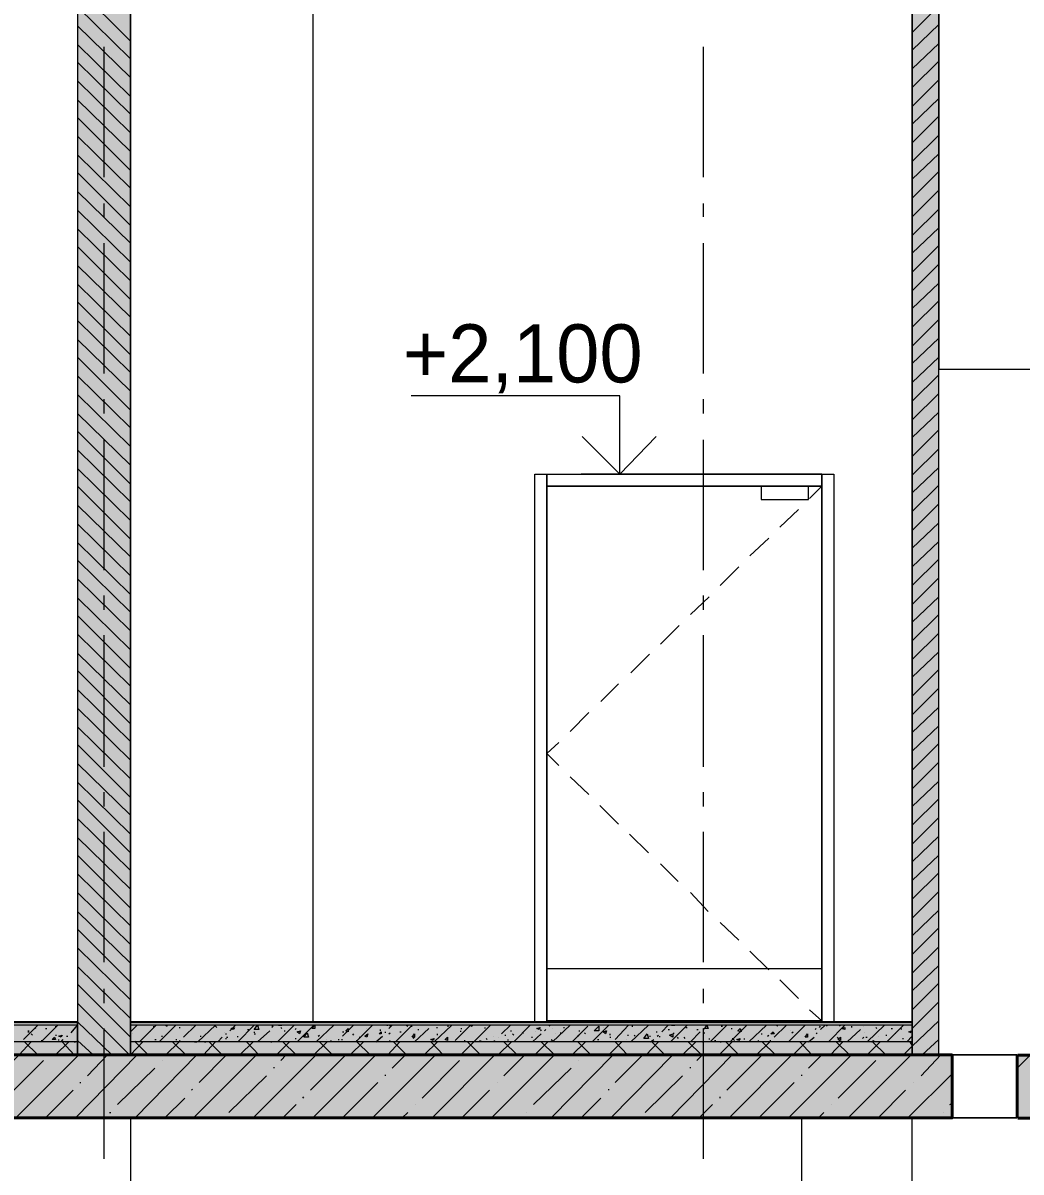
# Model space of a CAD drawing. Header units: millimetres. Extents: x -136833 to 49383, y -8033 to 344618.
# Drawn here: x -69108 to -65282, y 48078 to 52483 of the extents above; entities that cross this region are included whole.
import ezdxf

# ---------------------------------------------------------------- set-up
doc = ezdxf.new("R2010")
doc.units = ezdxf.units.MM
doc.layers.add('PDF _Геометрия', color=7, linetype='Continuous', true_color=0x1d1d1d)
doc.layers.add('PDF _Сплошная заливка', color=7, linetype='Continuous', true_color=0xffffff)
doc.layers.add('PDF _Текст', color=7, linetype='Continuous')

msp = doc.modelspace()

# ---------------------------------------------------------------- hatches: boundary and pattern name
at = {"layer": 'PDF _Сплошная заливка', "transparency": 33554559}
h = msp.add_hatch(color=256, dxfattribs=at)
h.paths.add_polyline_path([(-65546.2, 48285.5), (-65546.2, 48526.4), (-101294, 48526.4), (-101294, 48285.5)])
h.paths.add_polyline_path([(146.8, 48285.5), (146.8, 48526.4), (-22999.7, 48526.4), (-22999.7, 48285.5)])
h.paths.add_polyline_path([(-23351, 48285.5), (-23351, 48526.4), (-26352.2, 48526.4), (-26352.2, 48285.5)])
h.paths.add_polyline_path([(-26398.8, 48285.5), (-26398.8, 48526.4), (-44097.3, 48526.4), (-44097.3, 48285.5)])
h.paths.add_polyline_path([(-45350.3, 48285.5), (-45350.3, 48526.4), (-50899.8, 48526.4), (-50899.8, 48285.5)])
h.paths.add_polyline_path([(-50950.6, 48285.5), (-50950.6, 48526.4), (-65296.5, 48526.4), (-65296.5, 48285.5)])

# ---------------------------------------------------------------- linework, layer by layer
at = {"layer": 'PDF _Геометрия', "color": 7, "lineweight": 40}
for points in [[(-77396.4, 53355.7), (-51196.7, 53355.7), (-51196.7, 48525.6), (-65293.5, 48525.6)], [(-101044.8, 48285.5), (-65546.2, 48285.5), (-65546.2, 48526.8), (-77398.8, 48526.8)], [(-65296.5, 48526.8), (-65296.5, 48285.5)], [(-65293.5, 48284.3), (-51196.7, 48284.3), (-51196.7, 45155.9), (-77396.4, 45155.9)]]:
    msp.add_lwpolyline(points, dxfattribs=at)
at = {"layer": 'PDF _Геометрия', "color": 7, "lineweight": 9}
for points in [[(-68898.8, 53356.7), (-68898.8, 48526.8), (-68695.6, 48526.8), (-68695.6, 53356.7)], [(-65597, 48526.8), (-65597, 53356.7), (-65698.6, 53356.7), (-65698.6, 48526.8)], [(-65597, 51155.5), (-65199.1, 51155.5), (-65199.1, 53356.7), (-65597, 53356.7)], [(-65999.2, 50753.4), (-65999.2, 48653.8), (-67146.3, 48653.8), (-67146.3, 50753.4)], [(-67099.8, 50753.4), (-67099.8, 48653.8), (-67146.3, 48653.8), (-67146.3, 50753.4)], [(-67099.8, 48658), (-67099.8, 50706.8), (-66045.7, 50706.8), (-66045.7, 48658)], [(-66278.6, 50656), (-66096.5, 50656), (-66096.5, 50706.8), (-66278.6, 50706.8)], [(-77398.8, 48526.8), (-68898.8, 48526.8), (-68898.8, 48577.6), (-68898.8, 48641.1), (-68898.8, 48649.6), (-68898.8, 48653.8), (-77398.8, 48653.8), (-77398.8, 48649.6), (-77398.8, 48641.1), (-77398.8, 48577.6)], [(-68695.6, 48526.8), (-65698.6, 48526.8), (-65698.6, 48577.6), (-65698.6, 48641.1), (-65698.6, 48649.6), (-65698.6, 48653.8), (-68695.6, 48653.8), (-68695.6, 48649.6), (-68695.6, 48641.1), (-68695.6, 48577.6)], [(-68695.6, 45157.3), (-66121.9, 45157.3), (-66121.9, 48285.5), (-68695.6, 48285.5)], [(-65546.2, 48285.5), (-65296.5, 48285.5)]]:
    msp.add_lwpolyline(points, close=True, dxfattribs=at)
for points in [[(-68695.6, 53356.7), (-68695.6, 48653.8), (-68695.6, 53356.7), (-68098.8, 53356.7), (-67997.2, 53356.7)], [(-65698.6, 53356.7), (-65698.6, 48653.8), (-65698.6, 53356.7), (-67997.2, 53356.7), (-67997.2, 48653.8)], [(-68797.2, 51892.1), (-68797.2, 52391.6)], [(-66498.7, 51892.1), (-66498.7, 52391.6)], [(-68797.2, 51739.7), (-68797.2, 51790.5)], [(-66498.7, 51739.7), (-66498.7, 51790.5)], [(-68797.2, 51138.6), (-68797.2, 51638.1)], [(-66498.7, 51138.6), (-66498.7, 51638.1)], [(-65698.6, 51329.1), (-65698.6, 51578.8)], [(-66278.6, 50706.8), (-67099.8, 50706.8), (-67099.8, 50753.4), (-66045.7, 50753.4), (-66498.7, 50753.4), (-66820.4, 50753.4), (-66820.4, 51053.9), (-67620.4, 51053.9)], [(-68797.2, 50986.2), (-68797.2, 51041.2)], [(-66498.7, 50986.2), (-66498.7, 51041.2)], [(-68797.2, 50385.1), (-68797.2, 50884.6)], [(-66498.7, 50385.1), (-66498.7, 50884.6)], [(-66668, 50753.4), (-66968.6, 50753.4)], [(-66045.7, 50753.4), (-65999.2, 50753.4), (-65999.2, 48653.8), (-66045.7, 48653.8), (-66045.7, 50753.4), (-66045.7, 50706.8), (-66092.3, 50660.3)], [(-66045.7, 50706.8), (-66096.5, 50706.8)], [(-66134.6, 50617.9), (-66206.6, 50550.2)], [(-66248.9, 50507.9), (-66320.9, 50440.2)], [(-66363.2, 50397.8), (-66435.2, 50325.9)], [(-68797.2, 50232.7), (-68797.2, 50287.8)], [(-66477.5, 50283.5), (-66549.5, 50215.8)], [(-66498.7, 50232.7), (-66498.7, 50287.8)], [(-66591.8, 50173.5), (-66663.8, 50101.5)], [(-68797.2, 49631.6), (-68797.2, 50135.4)], [(-66498.7, 49631.6), (-66498.7, 50135.4)], [(-66706.1, 50063.4), (-66778.1, 49991.4)], [(-66824.6, 49949.1), (-66892.4, 49881.4)], [(-66938.9, 49839.1), (-67010.9, 49767.1)], [(-67053.2, 49724.8), (-67099.8, 49682.4), (-67053.2, 49635.9)], [(-67010.9, 49593.5), (-66938.9, 49525.8)], [(-68797.2, 49479.2), (-68797.2, 49534.3)], [(-66498.7, 49479.2), (-66498.7, 49534.3)], [(-66896.6, 49483.5), (-66824.6, 49411.5)], [(-68797.2, 48882.4), (-68797.2, 49381.9)], [(-66498.7, 48882.4), (-66498.7, 49381.9)], [(-66782.3, 49373.4), (-66710.3, 49301.5)], [(-66663.8, 49259.1), (-66596, 49191.4)], [(-66549.5, 49149.1), (-66481.8, 49077.1)], [(-66435.2, 49034.8), (-66363.2, 48967)], [(-66320.9, 48924.7), (-66248.9, 48852.7)], [(-67099.8, 48658), (-66045.7, 48658), (-66045.7, 48857), (-67099.8, 48857), (-67099.8, 48658), (-66045.7, 48658), (-66092.3, 48700.4)], [(-66206.6, 48814.7), (-66134.6, 48742.7)], [(-68797.2, 48725.8), (-68797.2, 48780.8)], [(-66498.7, 48725.8), (-66498.7, 48780.8)], [(-68898.8, 48649.6), (-77398.8, 48649.6)], [(-68898.8, 48641.1), (-77398.8, 48641.1)], [(-68797.2, 48128.9), (-68797.2, 48628.4)], [(-65698.6, 48649.6), (-68695.6, 48649.6)], [(-65698.6, 48641.1), (-68695.6, 48641.1)], [(-67146.3, 48653.8), (-65999.2, 48653.8)], [(-66723, 48653.8), (-66761.1, 48653.8)], [(-66498.7, 48128.9), (-66498.7, 48628.4)], [(-68898.8, 48577.6), (-77398.8, 48577.6)], [(-65698.6, 48577.6), (-68695.6, 48577.6)], [(-65296.5, 48285.5), (-65296.5, 48526.8), (-65546.2, 48526.8), (-65546.2, 48285.5)], [(-65546.2, 48526.8), (-65296.5, 48526.8), (-65487, 48526.8), (-65520.8, 48526.8)], [(-68098.8, 48285.5), (-68695.6, 48285.5), (-68695.6, 45157.3)], [(-65698.6, 45157.3), (-65698.6, 48285.5), (-66121.9, 48285.5)]]:
    msp.add_lwpolyline(points, dxfattribs=at)
at = {"layer": 'PDF _Геометрия', "lineweight": 9}
for points in [[(-68695.6, 52412.8), (-68898.8, 52615.9)], [(-65698.6, 52446.6), (-65597, 52548.2)], [(-68695.6, 52345), (-68898.8, 52544)], [(-68695.6, 52273.1), (-68898.8, 52472)], [(-65698.6, 52378.9), (-65597, 52476.3)], [(-68695.6, 52201.1), (-68898.8, 52400.1)], [(-65698.6, 52306.9), (-65597, 52404.3)], [(-68695.6, 52133.4), (-68898.8, 52332.3)], [(-65698.6, 52235), (-65597, 52336.6)], [(-68695.6, 52061.4), (-68898.8, 52260.4)], [(-65698.6, 52163), (-65597, 52264.6)], [(-68695.6, 51989.5), (-68898.8, 52188.4)], [(-65698.6, 52095.3), (-65597, 52192.6)], [(-68695.6, 51917.5), (-68898.8, 52120.7)], [(-65698.6, 52023.3), (-65597, 52124.9)], [(-68695.6, 51849.8), (-68898.8, 52048.7)], [(-65698.6, 51951.4), (-65597, 52052.9)], [(-68695.6, 51777.8), (-68898.8, 51976.8)], [(-65698.6, 51883.6), (-65597, 51981)], [(-68695.6, 51705.8), (-68898.8, 51909)], [(-65698.6, 51811.7), (-65597, 51913.3)], [(-65698.6, 51739.7), (-65597, 51841.3)], [(-68695.6, 51638.1), (-68898.8, 51837.1)], [(-68695.6, 51566.1), (-68898.8, 51765.1)], [(-65698.6, 51667.7), (-65597, 51769.3)], [(-68695.6, 51494.2), (-68898.8, 51693.1)], [(-65698.6, 51600), (-65597, 51697.4)], [(-68695.6, 51422.2), (-68898.8, 51625.4)], [(-65698.6, 51528), (-65597, 51629.6)], [(-68695.6, 51354.5), (-68898.8, 51553.4)], [(-65698.6, 51456.1), (-65597, 51557.7)], [(-68695.6, 51282.5), (-68898.8, 51481.5)], [(-65698.6, 51388.4), (-65597, 51485.7)], [(-68695.6, 51210.6), (-68898.8, 51413.8)], [(-65698.6, 51316.4), (-65597, 51418)], [(-68695.6, 51142.8), (-68898.8, 51341.8)], [(-65698.6, 51244.4), (-65597, 51346)], [(-68695.6, 51070.9), (-68898.8, 51269.8)], [(-65698.6, 51176.7), (-65597, 51274.1)], [(-68695.6, 50998.9), (-68898.8, 51202.1)], [(-65698.6, 51104.7), (-65597, 51202.1)], [(-68695.6, 50931.2), (-68898.8, 51130.1)], [(-65698.6, 51032.8), (-65597, 51134.4)], [(-68695.6, 50859.2), (-68898.8, 51058.2)], [(-65698.6, 50960.8), (-65597, 51062.4)], [(-68695.6, 50787.3), (-68898.8, 50986.2)], [(-65698.6, 50893.1), (-65597, 50990.4)], [(-68695.6, 50715.3), (-68898.8, 50918.5)], [(-65698.6, 50821.1), (-65597, 50922.7)], [(-68695.6, 50647.6), (-68898.8, 50846.5)], [(-65698.6, 50749.2), (-65597, 50850.8)], [(-68695.6, 50575.6), (-68898.8, 50774.6)], [(-65698.6, 50681.4), (-65597, 50778.8)], [(-68695.6, 50503.6), (-68898.8, 50706.8)], [(-65698.6, 50609.5), (-65597, 50711.1)], [(-68695.6, 50435.9), (-68898.8, 50634.9)], [(-65698.6, 50537.5), (-65597, 50639.1)], [(-65698.6, 50469.8), (-65597, 50567.1)], [(-68695.6, 50364), (-68898.8, 50562.9)], [(-68695.6, 50292), (-68898.8, 50490.9)], [(-65698.6, 50397.8), (-65597, 50495.2)], [(-68695.6, 50224.3), (-68898.8, 50423.2)], [(-65698.6, 50325.9), (-65597, 50427.5)], [(-68695.6, 50152.3), (-68898.8, 50351.3)], [(-65698.6, 50253.9), (-65597, 50355.5)], [(-68695.6, 50080.3), (-68898.8, 50279.3)], [(-65698.6, 50186.2), (-65597, 50283.5)], [(-68695.6, 50008.4), (-68898.8, 50211.6)], [(-65698.6, 50114.2), (-65597, 50215.8)], [(-68695.6, 49940.6), (-68898.8, 50139.6)], [(-65698.6, 50042.2), (-65597, 50143.8)], [(-68695.6, 49868.7), (-68898.8, 50067.6)], [(-65698.6, 49974.5), (-65597, 50071.9)], [(-68695.6, 49796.7), (-68898.8, 49999.9)], [(-65698.6, 49902.6), (-65597, 50004.1)], [(-68695.6, 49729), (-68898.8, 49927.9)], [(-65698.6, 49830.6), (-65597, 49932.2)], [(-65698.6, 49762.9), (-65597, 49860.2)], [(-68695.6, 49657), (-68898.8, 49856)], [(-68695.6, 49585.1), (-68898.8, 49784)], [(-65698.6, 49690.9), (-65597, 49788.3)], [(-68695.6, 49513.1), (-68898.8, 49716.3)], [(-65698.6, 49618.9), (-65597, 49720.5)], [(-68695.6, 49445.4), (-68898.8, 49644.3)], [(-65698.6, 49547), (-65597, 49648.6)], [(-68695.6, 49373.4), (-68898.8, 49572.4)], [(-65698.6, 49479.2), (-65597, 49576.6)], [(-65698.6, 49407.3), (-65597, 49508.9)], [(-68695.6, 49301.5), (-68898.8, 49504.6)], [(-68695.6, 49233.7), (-68898.8, 49432.7)], [(-65698.6, 49335.3), (-65597, 49436.9)], [(-68695.6, 49161.8), (-68898.8, 49360.7)], [(-65698.6, 49267.6), (-65597, 49365)], [(-68695.6, 49089.8), (-68898.8, 49293)], [(-65698.6, 49195.6), (-65597, 49293)], [(-68695.6, 49022.1), (-68898.8, 49221)], [(-65698.6, 49123.7), (-65597, 49225.3)], [(-68695.6, 48950.1), (-68898.8, 49149.1)], [(-65698.6, 49051.7), (-65597, 49153.3)], [(-68695.6, 48878.1), (-68898.8, 49077.1)], [(-65698.6, 48984), (-65597, 49081.3)], [(-68695.6, 48806.2), (-68898.8, 49009.4)], [(-65698.6, 48912), (-65597, 49013.6)], [(-68695.6, 48738.5), (-68898.8, 48937.4)], [(-65698.6, 48840), (-65597, 48941.6)], [(-68695.6, 48666.5), (-68898.8, 48865.4)], [(-65698.6, 48772.3), (-65597, 48869.7)], [(-68695.6, 48594.5), (-68898.8, 48797.7)], [(-65698.6, 48700.4), (-65597, 48802)], [(-68699.9, 48526.8), (-68898.8, 48725.8)], [(-65698.6, 48628.4), (-65597, 48730)], [(-69106.3, 48586.1), (-69051.2, 48641.1)], [(-69063.9, 48628.4), (-69059.7, 48632.6)], [(-69038.5, 48577.6), (-68975, 48641.1)], [(-69021.6, 48628.4), (-69017.4, 48628.4)], [(-68983.5, 48636.9), (-68983.5, 48632.6)], [(-68924.2, 48611.5), (-68898.8, 48641.1)], [(-68767.6, 48526.8), (-68898.8, 48653.8)], [(-68695.6, 48615.7), (-68670.2, 48641.1)], [(-68661.8, 48577.6), (-68598.3, 48641.1)], [(-68606.8, 48632.6), (-68606.8, 48636.9)], [(-68585.6, 48577.6), (-68522.1, 48641.1)], [(-68560.2, 48641.1), (-68556, 48636.9), (-68556, 48641.1)], [(-68509.4, 48632.6), (-68505.2, 48632.6)], [(-68492.5, 48594.5), (-68445.9, 48641.1)], [(-68462.8, 48636.9), (-68462.8, 48636.9)], [(-68437.4, 48577.6), (-68369.7, 48641.1)], [(-68369.7, 48636.9), (-68365.5, 48632.6)], [(-68314.7, 48619.9), (-68293.5, 48641.1)], [(-68285, 48577.6), (-68221.5, 48641.1)], [(-68153.8, 48632.6), (-68149.6, 48636.9), (-68153.8, 48636.9)], [(-68132.6, 48577.6), (-68069.2, 48641.1)], [(-68128.4, 48641.1), (-68128.4, 48641.1)], [(-68128.4, 48641.1), (-68115.7, 48641.1)], [(-68119.9, 48632.6), (-68115.7, 48628.4)], [(-68115.7, 48641.1), (-68115.7, 48641.1)], [(-68064.9, 48624.2), (-68060.7, 48628.4)], [(-68056.5, 48577.6), (-67993, 48641.1)], [(-67997.2, 48636.9), (-67993, 48636.9)], [(-67984.5, 48577.6), (-67916.8, 48641.1)], [(-67882.9, 48598.8), (-67840.6, 48641.1)], [(-67777.1, 48526.8), (-67827.9, 48577.6), (-67827.9, 48581.8), (-67832.1, 48577.6), (-67768.6, 48641.1)], [(-67789.8, 48628.4), (-67789.8, 48628.4)], [(-67713.6, 48641.1), (-67709.3, 48641.1)], [(-67705.1, 48628.4), (-67692.4, 48641.1)], [(-67700.9, 48636.9), (-67700.9, 48641.1)], [(-67679.7, 48577.6), (-67616.2, 48641.1)], [(-67637.4, 48641.1), (-67633.1, 48636.9)], [(-67620.4, 48636.9), (-67616.2, 48636.9)], [(-67607.7, 48577.6), (-67552.7, 48628.4)], [(-67540, 48641.1), (-67540, 48641.1)], [(-67531.6, 48577.6), (-67463.8, 48641.1)], [(-67523.1, 48632.6), (-67518.9, 48632.6)], [(-67480.8, 48636.9), (-67476.5, 48636.9)], [(-67451.1, 48581.8), (-67391.9, 48641.1), (-67387.6, 48636.9), (-67383.4, 48641.1)], [(-67430, 48526.8), (-67379.2, 48577.6), (-67315.7, 48641.1)], [(-67430, 48628.4), (-67425.7, 48628.4)], [(-67336.8, 48628.4), (-67336.8, 48632.6)], [(-67273.3, 48607.2), (-67239.5, 48641.1)], [(-67226.8, 48577.6), (-67163.3, 48641.1)], [(-67091.3, 48636.9), (-67087.1, 48641.1)], [(-67078.6, 48577.6), (-67010.9, 48641.1)], [(-67078.6, 48628.4), (-67078.6, 48628.4)], [(-67036.3, 48632.6), (-67032, 48632.6)], [(-67019.4, 48641.1), (-67019.4, 48641.1)], [(-67002.4, 48577.6), (-66943.2, 48636.9)], [(-66926.2, 48577.6), (-66862.7, 48641.1)], [(-66883.9, 48632.6), (-66883.9, 48632.6)], [(-66837.3, 48586.1), (-66786.5, 48641.1)], [(-66778.1, 48577.6), (-66710.3, 48641.1)], [(-66773.8, 48636.9), (-66769.6, 48636.9)], [(-66659.5, 48615.7), (-66634.1, 48641.1)], [(-66625.7, 48577.6), (-66562.2, 48641.1)], [(-66621.4, 48641.1), (-66621.4, 48641.1)], [(-66621.4, 48641.1), (-66608.7, 48641.1), (-66613, 48641.1)], [(-66566.4, 48632.6), (-66562.2, 48632.6)], [(-66498.7, 48628.4), (-66494.4, 48628.4), (-66486, 48641.1), (-66481.8, 48628.4), (-66494.4, 48628.4)], [(-66473.3, 48577.6), (-66409.8, 48641.1)], [(-66431, 48636.9), (-66426.7, 48636.9)], [(-66397.1, 48577.6), (-66333.6, 48641.1)], [(-66392.9, 48628.4), (-66388.6, 48628.4)], [(-66325.1, 48577.6), (-66257.4, 48641.1)], [(-66227.8, 48594.5), (-66181.2, 48641.1)], [(-66219.3, 48641.1), (-66215.1, 48636.9), (-66215.1, 48641.1)], [(-66172.7, 48577.6), (-66109.2, 48641.1)], [(-66071.1, 48624.2), (-66066.9, 48628.4)], [(-66054.2, 48632.6), (-66050, 48636.9)], [(-66050, 48624.2), (-66033, 48641.1)], [(-66028.8, 48641.1), (-66024.6, 48636.9)], [(-66020.3, 48577.6), (-65956.8, 48641.1)], [(-66007.6, 48641.1), (-66007.6, 48641.1)], [(-65978, 48636.9), (-65973.8, 48641.1)], [(-65931.5, 48636.9), (-65931.5, 48632.6)], [(-65884.9, 48636.9), (-65884.9, 48636.9)], [(-65872.2, 48577.6), (-65804.5, 48641.1)], [(-65838.3, 48632.6), (-65834.1, 48628.4)], [(-65796, 48577.6), (-65732.5, 48641.1)], [(-65779.1, 48628.4), (-65774.8, 48628.4)], [(-65741, 48628.4), (-65741, 48624.2)], [(-65732.5, 48526.8), (-65698.6, 48560.7), (-65597, 48658)], [(-69089.3, 48619.9), (-69085.1, 48619.9)], [(-69089.3, 48615.7), (-69085.1, 48615.7)], [(-69076.6, 48607.2), (-69072.4, 48603)], [(-69038.5, 48581.8), (-69034.3, 48581.8)], [(-68983.5, 48603), (-68979.3, 48603)], [(-68970.8, 48581.8), (-68970.8, 48586.1)], [(-68962.3, 48577.6), (-68953.9, 48586.1)], [(-68941.2, 48598.8), (-68936.9, 48598.8)], [(-68839.6, 48526.8), (-68898.8, 48581.8)], [(-68695.6, 48619.9), (-68695.6, 48624.2)], [(-68695.6, 48590.3), (-68695.6, 48590.3)], [(-68687.2, 48607.2), (-68687.2, 48607.2)], [(-68678.7, 48581.8), (-68678.7, 48581.8)], [(-68619.5, 48615.7), (-68619.5, 48615.7)], [(-68602.5, 48586.1), (-68598.3, 48586.1)], [(-68577.1, 48598.8), (-68572.9, 48598.8)], [(-68560.2, 48526.8), (-68509.4, 48577.6), (-68505.2, 48581.8)], [(-68522.1, 48586.1), (-68517.9, 48586.1)], [(-68505.2, 48581.8), (-68505.2, 48581.8)], [(-68471.3, 48615.7), (-68471.3, 48615.7)], [(-68429, 48598.8), (-68424.7, 48598.8)], [(-68361.2, 48577.6), (-68344.3, 48594.5)], [(-68335.8, 48611.5), (-68335.8, 48611.5)], [(-68331.6, 48607.2), (-68327.4, 48607.2)], [(-68331.6, 48590.3), (-68327.4, 48590.3)], [(-68327.4, 48594.5), (-68323.1, 48594.5)], [(-68285, 48594.5), (-68285, 48598.8)], [(-68246.9, 48624.2), (-68242.7, 48624.2)], [(-68221.5, 48615.7), (-68221.5, 48611.5)], [(-68221.5, 48607.2), (-68217.3, 48607.2)], [(-68208.8, 48577.6), (-68162.3, 48619.9)], [(-68107.2, 48619.9), (-68103, 48619.9)], [(-68064.9, 48590.3), (-68060.7, 48590.3)], [(-67976, 48598.8), (-67971.8, 48603)], [(-67946.4, 48586.1), (-67946.4, 48586.1)], [(-67929.5, 48577.6), (-67925.2, 48581.8)], [(-67899.8, 48586.1), (-67895.6, 48586.1)], [(-67887.1, 48586.1), (-67882.9, 48586.1)], [(-67882.9, 48615.7), (-67878.7, 48615.7)], [(-67844.8, 48607.2), (-67840.6, 48603)], [(-67819.4, 48594.5), (-67815.2, 48594.5)], [(-67755.9, 48577.6), (-67730.5, 48598.8)], [(-67739, 48624.2), (-67739, 48619.9)], [(-67717.8, 48611.5), (-67717.8, 48615.7)], [(-67705.1, 48607.2), (-67700.9, 48611.5)], [(-67705.1, 48577.6), (-67700.9, 48581.8)], [(-67662.8, 48615.7), (-67658.5, 48615.7)], [(-67612, 48590.3), (-67607.7, 48594.5)], [(-67595, 48624.2), (-67590.8, 48624.2)], [(-67518.9, 48603), (-67518.9, 48607.2)], [(-67430, 48615.7), (-67430, 48619.9)], [(-67417.3, 48581.8), (-67413, 48581.8)], [(-67358, 48577.6), (-67353.8, 48581.8), (-67353.8, 48577.6)], [(-67332.6, 48624.2), (-67332.6, 48624.2)], [(-67332.6, 48590.3), (-67328.4, 48586.1)], [(-67303, 48598.8), (-67303, 48598.8)], [(-67303, 48577.6), (-67298.7, 48581.8)], [(-67286, 48594.5), (-67286, 48594.5)], [(-67260.6, 48603), (-67256.4, 48603)], [(-67247.9, 48581.8), (-67247.9, 48586.1)], [(-67239.5, 48619.9), (-67235.2, 48619.9)], [(-67231, 48607.2), (-67226.8, 48603)], [(-67192.9, 48611.5), (-67188.7, 48611.5)], [(-67159, 48594.5), (-67154.8, 48594.5)], [(-67154.8, 48577.6), (-67120.9, 48607.2)], [(-67142.1, 48615.7), (-67142.1, 48615.7)], [(-67125.2, 48624.2), (-67120.9, 48619.9)], [(-67108.2, 48619.9), (-67104, 48624.2)], [(-67082.8, 48586.1), (-67078.6, 48581.8)], [(-67065.9, 48607.2), (-67065.9, 48607.2)], [(-67049, 48611.5), (-67044.7, 48611.5)], [(-66981.3, 48603), (-66977, 48598.8)], [(-66977, 48619.9), (-66972.8, 48619.9)], [(-66955.9, 48611.5), (-66951.6, 48607.2)], [(-66905.1, 48586.1), (-66900.8, 48586.1)], [(-66875.4, 48619.9), (-66871.2, 48619.9)], [(-66858.5, 48607.2), (-66858.5, 48603)], [(-66858.5, 48594.5), (-66854.3, 48594.5)], [(-66795, 48586.1), (-66795, 48586.1)], [(-66790.8, 48603), (-66786.5, 48603)], [(-66765.4, 48603), (-66761.1, 48598.8)], [(-66706.1, 48598.8), (-66701.9, 48598.8)], [(-66701.9, 48577.6), (-66689.2, 48586.1)], [(-66680.7, 48615.7), (-66676.5, 48615.7)], [(-66676.5, 48598.8), (-66672.2, 48603)], [(-66668, 48598.8), (-66668, 48594.5)], [(-66634.1, 48624.2), (-66629.9, 48624.2)], [(-66613, 48607.2), (-66613, 48611.5)], [(-66600.3, 48594.5), (-66596, 48590.3)], [(-66574.9, 48594.5), (-66570.6, 48590.3)], [(-66549.5, 48577.6), (-66511.4, 48615.7)], [(-66524.1, 48624.2), (-66519.8, 48624.2)], [(-66498.7, 48611.5), (-66494.4, 48611.5)], [(-66477.5, 48590.3), (-66477.5, 48586.1)], [(-66456.4, 48581.8), (-66452.1, 48581.8)], [(-66388.6, 48590.3), (-66384.4, 48590.3)], [(-66384.4, 48586.1), (-66380.2, 48581.8)], [(-66342.1, 48586.1), (-66342.1, 48590.3)], [(-66291.3, 48581.8), (-66287, 48577.6)], [(-66278.6, 48607.2), (-66274.3, 48607.2)], [(-66253.2, 48598.8), (-66248.9, 48603)], [(-66244.7, 48581.8), (-66240.5, 48581.8)], [(-66232, 48611.5), (-66227.8, 48611.5)], [(-66164.3, 48619.9), (-66164.3, 48619.9)], [(-66160, 48611.5), (-66155.8, 48615.7)], [(-66096.5, 48577.6), (-66075.4, 48594.5)], [(-66066.9, 48607.2), (-66062.7, 48611.5)], [(-65986.5, 48594.5), (-65982.2, 48590.3)], [(-65978, 48577.6), (-65978, 48581.8)], [(-65948.4, 48577.6), (-65897.6, 48624.2)], [(-65889.1, 48590.3), (-65884.9, 48594.5)], [(-65880.7, 48611.5), (-65880.7, 48611.5)], [(-65876.4, 48594.5), (-65872.2, 48594.5)], [(-65855.3, 48577.6), (-65846.8, 48581.8), (-65846.8, 48577.6)], [(-65829.9, 48598.8), (-65829.9, 48598.8)], [(-65800.2, 48603), (-65796, 48603)], [(-65762.1, 48607.2), (-65762.1, 48607.2)], [(-65736.7, 48590.3), (-65732.5, 48590.3)], [(-65719.8, 48577.6), (-65698.6, 48598.8)], [(-65707.1, 48615.7), (-65702.9, 48619.9)], [(-65660.5, 48526.8), (-65597, 48586.1)], [(-69364.5, 48285.5), (-69123.2, 48526.8), (-69076.6, 48577.6)], [(-69051.2, 48526.8), (-69102, 48577.6)], [(-68983.5, 48526.8), (-68932.7, 48577.6)], [(-68911.5, 48526.8), (-68958.1, 48577.6)], [(-68945.4, 48577.6), (-68941.2, 48577.6)], [(-68911.5, 48577.6), (-68907.3, 48577.6)], [(-68695.6, 48526.8), (-68649.1, 48577.6)], [(-68627.9, 48526.8), (-68678.7, 48577.6)], [(-68606.8, 48577.6), (-68606.8, 48577.6)], [(-68484, 48526.8), (-68534.8, 48577.6)], [(-68450.1, 48577.6), (-68445.9, 48577.6), (-68441.7, 48577.6)], [(-68445.9, 48577.6), (-68445.9, 48577.6)], [(-68429, 48577.6), (-68429, 48577.6)], [(-68416.3, 48526.8), (-68369.7, 48577.6)], [(-68412, 48577.6), (-68407.8, 48577.6)], [(-68344.3, 48526.8), (-68395.1, 48577.6)], [(-68276.6, 48526.8), (-68225.8, 48577.6)], [(-68204.6, 48526.8), (-68251.2, 48577.6)], [(-68158, 48577.6), (-68153.8, 48577.6)], [(-68136.9, 48526.8), (-68086.1, 48577.6)], [(-68060.7, 48526.8), (-68111.5, 48577.6)], [(-67993, 48526.8), (-67942.2, 48577.6)], [(-67921, 48526.8), (-67971.8, 48577.6)], [(-67853.3, 48526.8), (-67802.5, 48577.6)], [(-67709.3, 48526.8), (-67662.8, 48577.6)], [(-67637.4, 48526.8), (-67688.2, 48577.6)], [(-67569.6, 48526.8), (-67518.9, 48577.6)], [(-67497.7, 48526.8), (-67544.3, 48577.6)], [(-67353.8, 48526.8), (-67404.6, 48577.6)], [(-67311.4, 48285.5), (-67070.1, 48526.8), (-67120.9, 48577.6)], [(-67286, 48526.8), (-67235.2, 48577.6)], [(-67277.6, 48577.6), (-67277.6, 48577.6)], [(-67277.6, 48577.6), (-67277.6, 48577.6)], [(-67214.1, 48526.8), (-67264.9, 48577.6)], [(-67146.3, 48526.8), (-67095.5, 48577.6)], [(-67002.4, 48526.8), (-66951.6, 48577.6)], [(-66930.5, 48526.8), (-66981.3, 48577.6)], [(-66862.7, 48526.8), (-66811.9, 48577.6)], [(-66790.8, 48526.8), (-66837.3, 48577.6)], [(-66718.8, 48526.8), (-66672.2, 48577.6)], [(-66701.9, 48577.6), (-66701.9, 48577.6)], [(-66646.8, 48526.8), (-66697.6, 48577.6)], [(-66579.1, 48526.8), (-66528.3, 48577.6)], [(-66507.1, 48526.8), (-66557.9, 48577.6)], [(-66524.1, 48577.6), (-66524.1, 48577.6)], [(-66524.1, 48577.6), (-66524.1, 48577.6)], [(-66502.9, 48577.6), (-66498.7, 48577.6)], [(-66439.4, 48526.8), (-66388.6, 48577.6)], [(-66435.2, 48577.6), (-66431, 48577.6)], [(-66363.2, 48526.8), (-66414, 48577.6)], [(-66295.5, 48526.8), (-66244.7, 48577.6)], [(-66223.5, 48526.8), (-66274.3, 48577.6)], [(-66193.9, 48577.6), (-66193.9, 48577.6)], [(-66155.8, 48526.8), (-66105, 48577.6), (-66109.2, 48577.6)], [(-66083.8, 48526.8), (-66130.4, 48577.6)], [(-66105, 48577.6), (-66105, 48577.6)], [(-66088.1, 48577.6), (-66088.1, 48577.6)], [(-66011.9, 48526.8), (-65965.3, 48577.6)], [(-65939.9, 48526.8), (-65990.7, 48577.6)], [(-65986.5, 48577.6), (-65986.5, 48577.6)], [(-65872.2, 48526.8), (-65821.4, 48577.6)], [(-65800.2, 48526.8), (-65851, 48577.6)], [(-65698.6, 48564.9), (-65707.1, 48577.6)], [(-69174, 48361.7), (-69030.1, 48505.6)], [(-69135.9, 48285.5), (-68894.6, 48526.8)], [(-68907.3, 48285.5), (-68670.2, 48526.8)], [(-68860.7, 48446.4), (-68784.5, 48526.8)], [(-68678.7, 48285.5), (-68441.7, 48526.8)], [(-68572.9, 48505.6), (-68572.9, 48505.6)], [(-68454.4, 48285.5), (-68213.1, 48526.8)], [(-68433.2, 48421), (-68327.4, 48526.8)], [(-68225.8, 48285.5), (-67984.5, 48526.8)], [(-68119.9, 48505.6), (-68098.8, 48526.8)], [(-68005.7, 48391.3), (-67870.2, 48526.8)], [(-67997.2, 48285.5), (-67755.9, 48526.8)], [(-67768.6, 48285.5), (-67527.3, 48526.8)], [(-67692.4, 48476), (-67641.6, 48526.8)], [(-67578.1, 48361.7), (-67434.2, 48505.6)], [(-67540, 48285.5), (-67298.7, 48526.8)], [(-67264.9, 48446.4), (-67184.4, 48526.8)], [(-67082.8, 48285.5), (-66845.8, 48526.8)], [(-66977, 48505.6), (-66977, 48505.6)], [(-66854.3, 48285.5), (-66617.2, 48526.8)], [(-66837.3, 48421), (-66731.5, 48526.8)], [(-66625.7, 48285.5), (-66388.6, 48526.8)], [(-66524.1, 48505.6), (-66502.9, 48526.8)], [(-66409.8, 48391.3), (-66274.3, 48526.8)], [(-66401.3, 48285.5), (-66160, 48526.8)], [(-66172.7, 48285.5), (-65931.5, 48526.8)], [(-66096.5, 48476), (-66045.7, 48526.8)], [(-65982.2, 48361.7), (-65838.3, 48505.6)], [(-65944.2, 48285.5), (-65702.9, 48526.8)], [(-65664.8, 48446.4), (-65588.6, 48526.8)], [(-65296.5, 48476), (-65245.7, 48526.8)], [(-68746.4, 48336.3), (-68602.5, 48476)], [(-68145.3, 48476), (-68145.3, 48480.2)], [(-67717.8, 48446.4), (-67717.8, 48450.6)], [(-67150.6, 48336.3), (-67006.7, 48476)], [(-66549.5, 48476), (-66549.5, 48480.2)], [(-66121.9, 48446.4), (-66121.9, 48450.6)], [(-65715.6, 48285.5), (-65546.2, 48454.8)], [(-68890.4, 48421), (-68886.1, 48421)], [(-68318.9, 48306.7), (-68175, 48446.4)], [(-67882.9, 48285.5), (-67747.4, 48421)], [(-67290.3, 48421), (-67290.3, 48421)], [(-66723, 48306.7), (-66579.1, 48446.4)], [(-66287, 48285.5), (-66151.6, 48421)], [(-65694.4, 48421), (-65694.4, 48421)], [(-69021.6, 48285.5), (-68915.8, 48391.3)], [(-68564.4, 48285.5), (-68488.2, 48361.7)], [(-68462.8, 48391.3), (-68458.6, 48395.6)], [(-68035.3, 48361.7), (-68031.1, 48365.9)], [(-67425.7, 48285.5), (-67319.9, 48391.3)], [(-66968.6, 48285.5), (-66892.4, 48361.7)], [(-66862.7, 48391.3), (-66862.7, 48395.6)], [(-66435.2, 48361.7), (-66435.2, 48365.9)], [(-65829.9, 48285.5), (-65724, 48391.3)], [(-65296.5, 48361.7), (-65296.5, 48361.7)], [(-68111.5, 48285.5), (-68060.7, 48336.3)], [(-67603.5, 48336.3), (-67603.5, 48336.3)], [(-66515.6, 48285.5), (-66464.8, 48336.3)], [(-66007.6, 48336.3), (-66007.6, 48336.3)], [(-65554.7, 48336.3), (-65546.2, 48340.5)], [(-68776.1, 48306.7), (-68771.8, 48306.7)], [(-67654.3, 48285.5), (-67633.1, 48306.7)], [(-67176, 48306.7), (-67176, 48306.7)], [(-66058.4, 48285.5), (-66037.3, 48306.7)], [(-65580.1, 48306.7), (-65580.1, 48306.7)]]:
    msp.add_lwpolyline(points, dxfattribs=at)
at = {"layer": 'PDF _Геометрия', "color": 7, "lineweight": 18}
msp.add_lwpolyline([(-66680.7, 50897.3), (-66820.4, 50753.4), (-66964.3, 50897.3)], dxfattribs=at)
at = {"layer": 'PDF _Геометрия', "lineweight": 9}
for points in [[(-68297.7, 48632.6), (-68302, 48624.2), (-68310.4, 48628.4)], [(-68204.6, 48624.2), (-68221.5, 48624.2), (-68208.8, 48641.1)], [(-67988.7, 48641.1), (-67988.7, 48628.4), (-68001.4, 48628.4)], [(-67861.7, 48628.4), (-67861.7, 48615.7), (-67870.2, 48619.9)], [(-67125.2, 48632.6), (-67129.4, 48624.2), (-67137.9, 48628.4)], [(-66900.8, 48619.9), (-66917.8, 48619.9), (-66900.8, 48636.9)], [(-66359, 48628.4), (-66354.8, 48615.7), (-66367.5, 48619.9)], [(-65956.8, 48632.6), (-65956.8, 48624.2), (-65969.5, 48628.4)], [(-68987.7, 48594.5), (-68983.5, 48586.1), (-68996.2, 48586.1)], [(-68958.1, 48603), (-68962.3, 48594.5), (-68970.8, 48598.8)], [(-68043.8, 48619.9), (-68048, 48607.2), (-68056.5, 48615.7)], [(-68014.1, 48594.5), (-68031.1, 48594.5), (-68018.4, 48611.5)], [(-67785.5, 48607.2), (-67789.8, 48594.5), (-67798.2, 48598.8)], [(-67734.7, 48615.7), (-67734.7, 48607.2), (-67743.2, 48607.2)], [(-67607.7, 48607.2), (-67607.7, 48594.5), (-67616.2, 48594.5)], [(-67531.6, 48590.3), (-67535.8, 48581.8), (-67544.3, 48586.1)], [(-67480.8, 48594.5), (-67480.8, 48581.8), (-67489.2, 48586.1)], [(-66871.2, 48619.9), (-66875.4, 48607.2), (-66883.9, 48615.7)], [(-66710.3, 48590.3), (-66727.3, 48590.3), (-66714.6, 48607.2)], [(-66617.2, 48607.2), (-66617.2, 48594.5), (-66629.9, 48603)], [(-66359, 48590.3), (-66363.2, 48581.8), (-66371.7, 48586.1)], [(-66232, 48615.7), (-66227.8, 48607.2), (-66240.5, 48607.2)], [(-66100.8, 48607.2), (-66100.8, 48594.5), (-66109.2, 48594.5)], [(-65973.8, 48594.5), (-65973.8, 48581.8), (-65982.2, 48586.1)], [(-65698.6, 48619.9), (-65702.9, 48611.5), (-65711.3, 48615.7)]]:
    msp.add_lwpolyline(points, close=True, dxfattribs=at)
at = {"layer": 'PDF _Сплошная заливка', "lineweight": 5, "transparency": 33554559}
for points in [[(-68898.8, 53356.7), (-68898.8, 48526.8), (-68695.6, 53356.7), (-68695.6, 48526.8)], [(-65698.6, 53356.7), (-65698.6, 48526.8), (-65597, 53356.7), (-65597, 48526.8)], [(-77398.8, 48641.1), (-77398.8, 48577.6), (-68898.8, 48641.1), (-68898.8, 48577.6)], [(-68695.6, 48641.1), (-68695.6, 48577.6), (-65698.6, 48641.1), (-65698.6, 48577.6)], [(-77398.8, 48577.6), (-77398.8, 48526.8), (-68898.8, 48577.6), (-68898.8, 48526.8)], [(-68695.6, 48577.6), (-68695.6, 48526.8), (-65698.6, 48577.6), (-65698.6, 48526.8)]]:
    msp.add_solid(points, dxfattribs=at)

# ---------------------------------------------------------------- texts
at = {"layer": 'PDF _Текст', "insert": (-67651.7, 51195.4), "char_height": 222.7, "attachment_point": 4, "style": ''}
msp.add_mtext('+2,100', dxfattribs=at)

doc.saveas('drawing.dxf')
